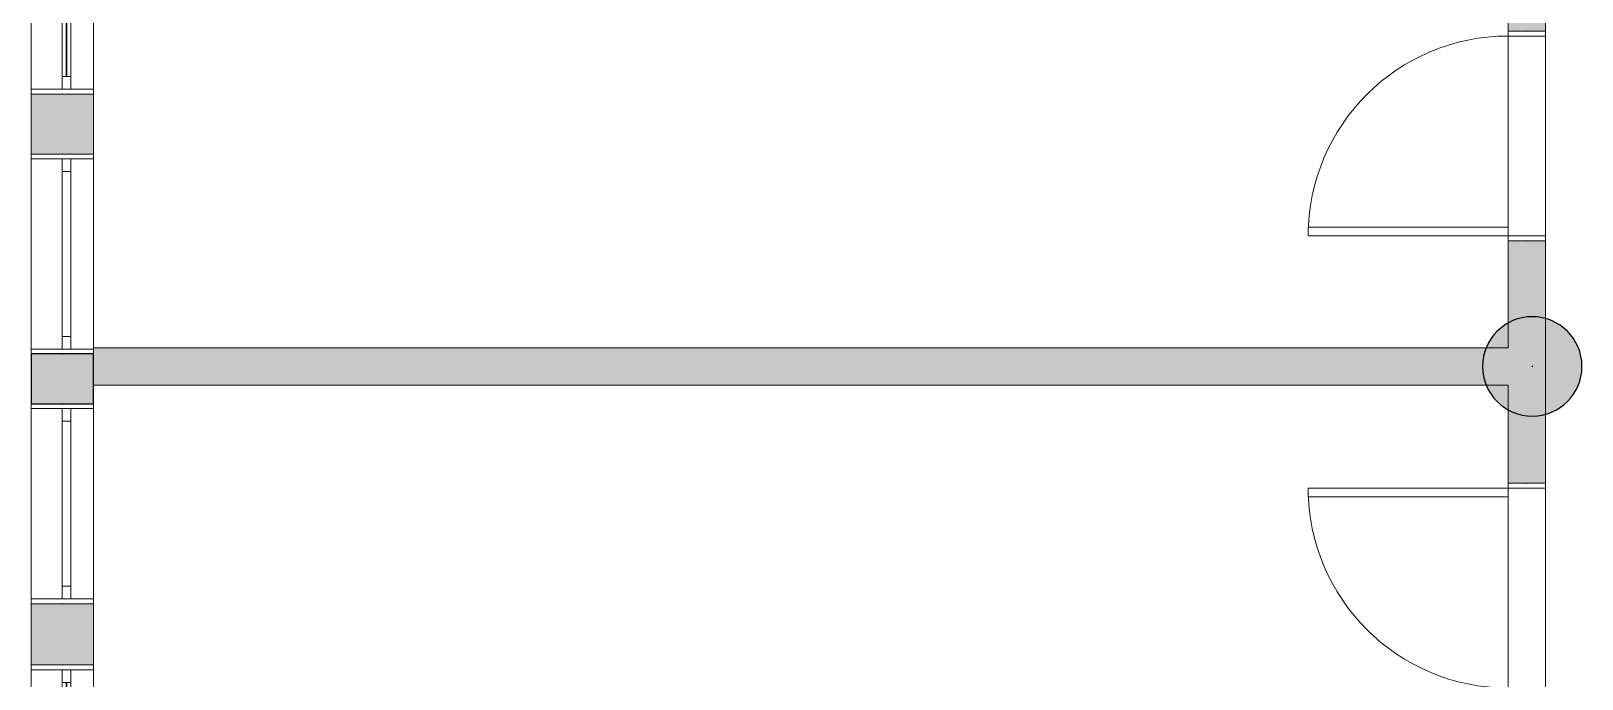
# Model space of a CAD drawing. Header units: metres. Extents: x 512 to 829, y -209 to 245.
# Drawn here: x 781.39 to 787.6, y -82.83 to -80.23 of the extents above; entities that cross this region are included whole.
import ezdxf

# ---------------------------------------------------------------- set-up
doc = ezdxf.new("R2010")
doc.units = ezdxf.units.M
doc.header["$LTSCALE"] = 0.508
doc.set_wipeout_variables(frame=1)
doc.header["$PDSIZE"] = -2
for name, color, linetype, lineweight in [('None', 7, 'Continuous', 5), ('NãoImprimir', 7, 'Continuous', 5), ('Peitoris', 2, 'Continuous', 5), ('Telhado-Princ', 7, 'Continuous', 5)]:
    doc.layers.add(name, color=color, linetype=linetype, lineweight=lineweight)

# ---------------------------------------------------------------- blocks, each defined once
blk = doc.blocks.new('Grupo-373')
at = {"color": 7, "linetype": 'Continuous', "lineweight": 5}
for points in [[(-0.4, 0.125), (-0.38095, 0.125), (-0.38095, -0.125), (-0.4, -0.125)], [(0.38095, 0.125), (0.4, 0.125), (0.4, -0.125), (0.38095, -0.125)]]:
    blk.add_wipeout(points, dxfattribs=at).dxf.layer = 'None'
at = {"layer": 'None', "color": 7, "linetype": 'Continuous', "lineweight": 5}
for points in [[(-0.4, 0.125), (-0.38095, 0.125), (-0.38095, -0.125), (-0.4, -0.125)], [(0.38095, 0.125), (0.4, 0.125), (0.4, -0.125), (0.38095, -0.125)]]:
    blk.add_lwpolyline(points, close=True, dxfattribs=at)
blk = doc.blocks.new('Grupo-374')
at = {"layer": 'None', "color": 7}
blk.add_blockref('Grupo-373', (0, 0), dxfattribs=at)
at = {"layer": 'None', "color": 7, "linetype": 'Continuous', "lineweight": 5}
for p, q in [((-0.4, 0.125), (-0.38095, 0.125)), ((-0.38095, 0.125), (-0.38095, -0.125)), ((0.4, 0.125), (0.38095, 0.125)), ((0.38095, 0.125), (0.38095, -0.125)), ((-0.4, -0.125), (-0.38095, -0.125)), ((0.4, -0.125), (0.38095, -0.125))]:
    blk.add_line(p, q, dxfattribs=at)
blk = doc.blocks.new('Grupo-375')
at = {"layer": 'None', "color": 7, "linetype": 'Continuous', "lineweight": 5}
for p, q in [((-0.38095, 0.034925), (-0.38095, 0)), ((0.38095, 0.034925), (0.38095, 0))]:
    blk.add_line(p, q, dxfattribs=at)
blk = doc.blocks.new('Grupo-376')
at = {"color": 7, "linetype": 'Continuous', "lineweight": 5}
for points in [[(-0.38095, 0.034925), (-0.33015, 0.034925), (-0.33015, 0), (-0.38095, 0)], [(0.33015, 0.034925), (0.38095, 0.034925), (0.38095, 0), (0.33015, 0)]]:
    blk.add_wipeout(points, dxfattribs=at).dxf.layer = 'None'
at = {"layer": 'None', "color": 7, "linetype": 'Continuous', "lineweight": 5}
for points in [[(-0.38095, 0.034925), (-0.33015, 0.034925), (-0.33015, 0), (-0.38095, 0)], [(0.33015, 0.034925), (0.38095, 0.034925), (0.38095, 0), (0.33015, 0)]]:
    blk.add_lwpolyline(points, close=True, dxfattribs=at)
blk = doc.blocks.new('Grupo-377')
at = {"layer": 'None', "color": 7}
blk.add_blockref('Grupo-375', (0, 0), dxfattribs=at)
at = {"color": 7, "linetype": 'Continuous', "lineweight": 5}
blk.add_wipeout([(-0.33015, 0.034925), (0.33015, 0.034925), (0.33015, 0), (-0.33015, 0)], dxfattribs=at).dxf.layer = 'None'
at = {"layer": 'None', "color": 7, "linetype": 'Continuous', "lineweight": 5}
blk.add_lwpolyline([(-0.33015, 0.034925), (0.33015, 0.034925), (0.33015, 0), (-0.33015, 0)], close=True, dxfattribs=at)
at = {"layer": 'None', "color": 7}
blk.add_blockref('Grupo-376', (0, 0), dxfattribs=at)
at = {"layer": 'None', "color": 7, "linetype": 'Continuous', "lineweight": 5}
for p, q in [((-0.38095, 0.034925), (-0.33015, 0.034925)), ((-0.38095, 0), (-0.33015, 0)), ((-0.33015, 0.034925), (-0.33015, 0)), ((0.38095, 0.034925), (0.33015, 0.034925)), ((0.33015, 0.034925), (0.33015, 0)), ((0.38095, 0), (0.33015, 0))]:
    blk.add_line(p, q, dxfattribs=at)
blk = doc.blocks.new('Grupo-380')
at = {"layer": 'None', "color": 7, "linetype": 'Continuous', "lineweight": 20}
for p, q in [((0.4, 0.125), (-0.4, 0.125)), ((0.4, -0.125), (-0.4, -0.125))]:
    blk.add_line(p, q, dxfattribs=at)
blk = doc.blocks.new('Window (2D)-26')
at = {"color": 7, "linetype": 'Continuous', "lineweight": 5}
blk.add_wipeout([(-0.4, 0.125), (0.4, 0.125), (0.4, -0.125), (-0.4, -0.125)], dxfattribs=at).dxf.layer = 'None'
at = {"layer": 'None', "color": 7}
blk.add_blockref('Grupo-374', (0, 0), dxfattribs=at)
at = {"layer": 'None', "color": 7, "linetype": 'Continuous', "lineweight": 5}
for p, q in [((-0.4, 0.125), (0.4, 0.125)), ((-0.4, -0.125), (0.4, -0.125))]:
    blk.add_line(p, q, dxfattribs=at)
at = {"layer": 'NãoImprimir', "linetype": 'Continuous'}
for p in [(-0.4, 0), (0.4, 0)]:
    blk.add_point(p, dxfattribs=at)
at = {"layer": 'Peitoris'}
blk.add_blockref('Grupo-377', (0, 0), dxfattribs=at)
at = {"layer": 'Telhado-Princ'}
blk.add_blockref('Grupo-380', (0, 0), dxfattribs=at)
blk = doc.blocks.new('Grupo-381')
at = {"color": 7, "linetype": 'Continuous', "lineweight": 5}
for points in [[(-0.4, 0.125), (-0.38095, 0.125), (-0.38095, -0.125), (-0.4, -0.125)], [(0.38095, 0.125), (0.4, 0.125), (0.4, -0.125), (0.38095, -0.125)]]:
    blk.add_wipeout(points, dxfattribs=at).dxf.layer = 'None'
at = {"layer": 'None', "color": 7, "linetype": 'Continuous', "lineweight": 5}
for points in [[(-0.4, 0.125), (-0.38095, 0.125), (-0.38095, -0.125), (-0.4, -0.125)], [(0.38095, 0.125), (0.4, 0.125), (0.4, -0.125), (0.38095, -0.125)]]:
    blk.add_lwpolyline(points, close=True, dxfattribs=at)
blk = doc.blocks.new('Grupo-382')
at = {"layer": 'None', "color": 7}
blk.add_blockref('Grupo-381', (0, 0), dxfattribs=at)
at = {"layer": 'None', "color": 7, "linetype": 'Continuous', "lineweight": 5}
for p, q in [((-0.4, 0.125), (-0.38095, 0.125)), ((-0.38095, 0.125), (-0.38095, -0.125)), ((0.4, 0.125), (0.38095, 0.125)), ((0.38095, 0.125), (0.38095, -0.125)), ((-0.4, -0.125), (-0.38095, -0.125)), ((0.4, -0.125), (0.38095, -0.125))]:
    blk.add_line(p, q, dxfattribs=at)
blk = doc.blocks.new('Grupo-383')
at = {"layer": 'None', "color": 7, "linetype": 'Continuous', "lineweight": 5}
for p, q in [((-0.38095, 0.034925), (-0.38095, 0)), ((0.38095, 0.034925), (0.38095, 0))]:
    blk.add_line(p, q, dxfattribs=at)
blk = doc.blocks.new('Grupo-384')
at = {"color": 7, "linetype": 'Continuous', "lineweight": 5}
for points in [[(-0.38095, 0.034925), (-0.33015, 0.034925), (-0.33015, 0), (-0.38095, 0)], [(0.33015, 0.034925), (0.38095, 0.034925), (0.38095, 0), (0.33015, 0)]]:
    blk.add_wipeout(points, dxfattribs=at).dxf.layer = 'None'
at = {"layer": 'None', "color": 7, "linetype": 'Continuous', "lineweight": 5}
for points in [[(-0.38095, 0.034925), (-0.33015, 0.034925), (-0.33015, 0), (-0.38095, 0)], [(0.33015, 0.034925), (0.38095, 0.034925), (0.38095, 0), (0.33015, 0)]]:
    blk.add_lwpolyline(points, close=True, dxfattribs=at)
blk = doc.blocks.new('Grupo-385')
at = {"layer": 'None', "color": 7}
blk.add_blockref('Grupo-383', (0, 0), dxfattribs=at)
at = {"color": 7, "linetype": 'Continuous', "lineweight": 5}
blk.add_wipeout([(-0.33015, 0.034925), (0.33015, 0.034925), (0.33015, 0), (-0.33015, 0)], dxfattribs=at).dxf.layer = 'None'
at = {"layer": 'None', "color": 7, "linetype": 'Continuous', "lineweight": 5}
blk.add_lwpolyline([(-0.33015, 0.034925), (0.33015, 0.034925), (0.33015, 0), (-0.33015, 0)], close=True, dxfattribs=at)
at = {"layer": 'None', "color": 7}
blk.add_blockref('Grupo-384', (0, 0), dxfattribs=at)
at = {"layer": 'None', "color": 7, "linetype": 'Continuous', "lineweight": 5}
for p, q in [((-0.38095, 0.034925), (-0.33015, 0.034925)), ((-0.38095, 0), (-0.33015, 0)), ((-0.33015, 0.034925), (-0.33015, 0)), ((0.38095, 0.034925), (0.33015, 0.034925)), ((0.33015, 0.034925), (0.33015, 0)), ((0.38095, 0), (0.33015, 0))]:
    blk.add_line(p, q, dxfattribs=at)
blk = doc.blocks.new('Grupo-386')
at = {"color": 7, "linetype": 'Continuous', "lineweight": 9}
blk.add_wipeout([(-0.3301, 0.0181), (0.3301, 0.0181), (0.3301, 0.0168), (-0.3301, 0.0168)], dxfattribs=at).dxf.layer = 'None'
blk = doc.blocks.new('Grupo-387')
at = {"layer": 'None', "color": 7}
blk.add_blockref('Grupo-386', (0, 0), dxfattribs=at)
at = {"layer": 'None', "color": 7, "linetype": 'Continuous', "lineweight": 25}
for p, q in [((-0.3301, 0.0181), (0.3301, 0.0181)), ((-0.3301, 0.0168), (0.3301, 0.0168))]:
    blk.add_line(p, q, dxfattribs=at)
blk = doc.blocks.new('Grupo-388')
at = {"layer": 'None', "color": 7, "linetype": 'Continuous', "lineweight": 20}
for p, q in [((0.4, 0.125), (-0.4, 0.125)), ((0.4, -0.125), (-0.4, -0.125))]:
    blk.add_line(p, q, dxfattribs=at)
blk = doc.blocks.new('Window (2D)-27')
at = {"color": 7, "linetype": 'Continuous', "lineweight": 5}
blk.add_wipeout([(-0.4, 0.125), (0.4, 0.125), (0.4, -0.125), (-0.4, -0.125)], dxfattribs=at).dxf.layer = 'None'
at = {"layer": 'None', "color": 7}
blk.add_blockref('Grupo-382', (0, 0), dxfattribs=at)
at = {"layer": 'None', "color": 7, "linetype": 'Continuous', "lineweight": 5}
for p, q in [((-0.4, 0.125), (0.4, 0.125)), ((-0.4, -0.125), (0.4, -0.125))]:
    blk.add_line(p, q, dxfattribs=at)
at = {"layer": 'NãoImprimir', "linetype": 'Continuous'}
for p in [(-0.4, 0), (0.4, 0)]:
    blk.add_point(p, dxfattribs=at)
at = {"layer": 'Peitoris'}
blk.add_blockref('Grupo-385', (0, 0), dxfattribs=at)
blk.add_blockref('Grupo-387', (0, 0), dxfattribs=at)
at = {"layer": 'Telhado-Princ'}
blk.add_blockref('Grupo-388', (0, 0), dxfattribs=at)
blk = doc.blocks.new('Grupo-525')
at = {"color": 7, "linetype": 'Continuous', "lineweight": 5}
for points in [[(-0.4, 0.125), (-0.38095, 0.125), (-0.38095, -0.125), (-0.4, -0.125)], [(0.38095, 0.125), (0.4, 0.125), (0.4, -0.125), (0.38095, -0.125)]]:
    blk.add_wipeout(points, dxfattribs=at).dxf.layer = 'None'
at = {"layer": 'None', "color": 7, "linetype": 'Continuous', "lineweight": 5}
for points in [[(-0.4, 0.125), (-0.38095, 0.125), (-0.38095, -0.125), (-0.4, -0.125)], [(0.38095, 0.125), (0.4, 0.125), (0.4, -0.125), (0.38095, -0.125)]]:
    blk.add_lwpolyline(points, close=True, dxfattribs=at)
blk = doc.blocks.new('Grupo-526')
at = {"layer": 'None', "color": 7}
blk.add_blockref('Grupo-525', (0, 0), dxfattribs=at)
at = {"layer": 'None', "color": 7, "linetype": 'Continuous', "lineweight": 5}
for p, q in [((-0.4, 0.125), (-0.38095, 0.125)), ((-0.38095, 0.125), (-0.38095, -0.125)), ((0.4, 0.125), (0.38095, 0.125)), ((0.38095, 0.125), (0.38095, -0.125)), ((-0.4, -0.125), (-0.38095, -0.125)), ((0.4, -0.125), (0.38095, -0.125))]:
    blk.add_line(p, q, dxfattribs=at)
blk = doc.blocks.new('Grupo-527')
at = {"layer": 'None', "color": 7, "linetype": 'Continuous', "lineweight": 5}
for p, q in [((-0.38095, 0.034925), (-0.38095, 0)), ((0.38095, 0.034925), (0.38095, 0))]:
    blk.add_line(p, q, dxfattribs=at)
blk = doc.blocks.new('Grupo-528')
at = {"color": 7, "linetype": 'Continuous', "lineweight": 5}
for points in [[(-0.38095, 0.034925), (-0.33015, 0.034925), (-0.33015, 0), (-0.38095, 0)], [(0.33015, 0.034925), (0.38095, 0.034925), (0.38095, 0), (0.33015, 0)]]:
    blk.add_wipeout(points, dxfattribs=at).dxf.layer = 'None'
at = {"layer": 'None', "color": 7, "linetype": 'Continuous', "lineweight": 5}
for points in [[(-0.38095, 0.034925), (-0.33015, 0.034925), (-0.33015, 0), (-0.38095, 0)], [(0.33015, 0.034925), (0.38095, 0.034925), (0.38095, 0), (0.33015, 0)]]:
    blk.add_lwpolyline(points, close=True, dxfattribs=at)
blk = doc.blocks.new('Grupo-529')
at = {"layer": 'None', "color": 7}
blk.add_blockref('Grupo-527', (0, 0), dxfattribs=at)
at = {"color": 7, "linetype": 'Continuous', "lineweight": 5}
blk.add_wipeout([(-0.33015, 0.034925), (0.33015, 0.034925), (0.33015, 0), (-0.33015, 0)], dxfattribs=at).dxf.layer = 'None'
at = {"layer": 'None', "color": 7, "linetype": 'Continuous', "lineweight": 5}
blk.add_lwpolyline([(-0.33015, 0.034925), (0.33015, 0.034925), (0.33015, 0), (-0.33015, 0)], close=True, dxfattribs=at)
at = {"layer": 'None', "color": 7}
blk.add_blockref('Grupo-528', (0, 0), dxfattribs=at)
at = {"layer": 'None', "color": 7, "linetype": 'Continuous', "lineweight": 5}
for p, q in [((-0.38095, 0.034925), (-0.33015, 0.034925)), ((-0.38095, 0), (-0.33015, 0)), ((-0.33015, 0.034925), (-0.33015, 0)), ((0.38095, 0.034925), (0.33015, 0.034925)), ((0.33015, 0.034925), (0.33015, 0)), ((0.38095, 0), (0.33015, 0))]:
    blk.add_line(p, q, dxfattribs=at)
blk = doc.blocks.new('Grupo-532')
at = {"layer": 'None', "color": 7, "linetype": 'Continuous', "lineweight": 20}
for p, q in [((0.4, 0.125), (-0.4, 0.125)), ((0.4, -0.125), (-0.4, -0.125))]:
    blk.add_line(p, q, dxfattribs=at)
blk = doc.blocks.new('Window (2D)-45')
at = {"color": 7, "linetype": 'Continuous', "lineweight": 5}
blk.add_wipeout([(-0.4, 0.125), (0.4, 0.125), (0.4, -0.125), (-0.4, -0.125)], dxfattribs=at).dxf.layer = 'None'
at = {"layer": 'None', "color": 7}
blk.add_blockref('Grupo-526', (0, 0), dxfattribs=at)
at = {"layer": 'None', "color": 7, "linetype": 'Continuous', "lineweight": 5}
for p, q in [((-0.4, 0.125), (0.4, 0.125)), ((-0.4, -0.125), (0.4, -0.125))]:
    blk.add_line(p, q, dxfattribs=at)
at = {"layer": 'NãoImprimir', "linetype": 'Continuous'}
for p in [(-0.4, 0), (0.4, 0)]:
    blk.add_point(p, dxfattribs=at)
at = {"layer": 'Peitoris'}
blk.add_blockref('Grupo-529', (0, 0), dxfattribs=at)
at = {"layer": 'Telhado-Princ'}
blk.add_blockref('Grupo-532', (0, 0), dxfattribs=at)
blk = doc.blocks.new('Grupo-533')
at = {"color": 7, "linetype": 'Continuous', "lineweight": 5}
for points in [[(-0.4, 0.125), (-0.38095, 0.125), (-0.38095, -0.125), (-0.4, -0.125)], [(0.38095, 0.125), (0.4, 0.125), (0.4, -0.125), (0.38095, -0.125)]]:
    blk.add_wipeout(points, dxfattribs=at).dxf.layer = 'None'
at = {"layer": 'None', "color": 7, "linetype": 'Continuous', "lineweight": 5}
for points in [[(-0.4, 0.125), (-0.38095, 0.125), (-0.38095, -0.125), (-0.4, -0.125)], [(0.38095, 0.125), (0.4, 0.125), (0.4, -0.125), (0.38095, -0.125)]]:
    blk.add_lwpolyline(points, close=True, dxfattribs=at)
blk = doc.blocks.new('Grupo-534')
at = {"layer": 'None', "color": 7}
blk.add_blockref('Grupo-533', (0, 0), dxfattribs=at)
at = {"layer": 'None', "color": 7, "linetype": 'Continuous', "lineweight": 5}
for p, q in [((-0.4, 0.125), (-0.38095, 0.125)), ((-0.38095, 0.125), (-0.38095, -0.125)), ((0.4, 0.125), (0.38095, 0.125)), ((0.38095, 0.125), (0.38095, -0.125)), ((-0.4, -0.125), (-0.38095, -0.125)), ((0.4, -0.125), (0.38095, -0.125))]:
    blk.add_line(p, q, dxfattribs=at)
blk = doc.blocks.new('Grupo-535')
at = {"layer": 'None', "color": 7, "linetype": 'Continuous', "lineweight": 5}
for p, q in [((-0.38095, 0.034925), (-0.38095, 0)), ((0.38095, 0.034925), (0.38095, 0))]:
    blk.add_line(p, q, dxfattribs=at)
blk = doc.blocks.new('Grupo-536')
at = {"color": 7, "linetype": 'Continuous', "lineweight": 5}
for points in [[(-0.38095, 0.034925), (-0.33015, 0.034925), (-0.33015, 0), (-0.38095, 0)], [(0.33015, 0.034925), (0.38095, 0.034925), (0.38095, 0), (0.33015, 0)]]:
    blk.add_wipeout(points, dxfattribs=at).dxf.layer = 'None'
at = {"layer": 'None', "color": 7, "linetype": 'Continuous', "lineweight": 5}
for points in [[(-0.38095, 0.034925), (-0.33015, 0.034925), (-0.33015, 0), (-0.38095, 0)], [(0.33015, 0.034925), (0.38095, 0.034925), (0.38095, 0), (0.33015, 0)]]:
    blk.add_lwpolyline(points, close=True, dxfattribs=at)
blk = doc.blocks.new('Grupo-537')
at = {"layer": 'None', "color": 7}
blk.add_blockref('Grupo-535', (0, 0), dxfattribs=at)
at = {"color": 7, "linetype": 'Continuous', "lineweight": 5}
blk.add_wipeout([(-0.33015, 0.034925), (0.33015, 0.034925), (0.33015, 0), (-0.33015, 0)], dxfattribs=at).dxf.layer = 'None'
at = {"layer": 'None', "color": 7, "linetype": 'Continuous', "lineweight": 5}
blk.add_lwpolyline([(-0.33015, 0.034925), (0.33015, 0.034925), (0.33015, 0), (-0.33015, 0)], close=True, dxfattribs=at)
at = {"layer": 'None', "color": 7}
blk.add_blockref('Grupo-536', (0, 0), dxfattribs=at)
at = {"layer": 'None', "color": 7, "linetype": 'Continuous', "lineweight": 5}
for p, q in [((-0.38095, 0.034925), (-0.33015, 0.034925)), ((-0.38095, 0), (-0.33015, 0)), ((-0.33015, 0.034925), (-0.33015, 0)), ((0.38095, 0.034925), (0.33015, 0.034925)), ((0.33015, 0.034925), (0.33015, 0)), ((0.38095, 0), (0.33015, 0))]:
    blk.add_line(p, q, dxfattribs=at)
blk = doc.blocks.new('Grupo-538')
at = {"color": 7, "linetype": 'Continuous', "lineweight": 9}
blk.add_wipeout([(-0.3301, 0.0181), (0.3301, 0.0181), (0.3301, 0.0168), (-0.3301, 0.0168)], dxfattribs=at).dxf.layer = 'None'
blk = doc.blocks.new('Grupo-539')
at = {"layer": 'None', "color": 7}
blk.add_blockref('Grupo-538', (0, 0), dxfattribs=at)
at = {"layer": 'None', "color": 7, "linetype": 'Continuous', "lineweight": 25}
for p, q in [((-0.3301, 0.0181), (0.3301, 0.0181)), ((-0.3301, 0.0168), (0.3301, 0.0168))]:
    blk.add_line(p, q, dxfattribs=at)
blk = doc.blocks.new('Grupo-540')
at = {"layer": 'None', "color": 7, "linetype": 'Continuous', "lineweight": 20}
for p, q in [((0.4, 0.125), (-0.4, 0.125)), ((0.4, -0.125), (-0.4, -0.125))]:
    blk.add_line(p, q, dxfattribs=at)
blk = doc.blocks.new('Window (2D)-46')
at = {"color": 7, "linetype": 'Continuous', "lineweight": 5}
blk.add_wipeout([(-0.4, 0.125), (0.4, 0.125), (0.4, -0.125), (-0.4, -0.125)], dxfattribs=at).dxf.layer = 'None'
at = {"layer": 'None', "color": 7}
blk.add_blockref('Grupo-534', (0, 0), dxfattribs=at)
at = {"layer": 'None', "color": 7, "linetype": 'Continuous', "lineweight": 5}
for p, q in [((-0.4, 0.125), (0.4, 0.125)), ((-0.4, -0.125), (0.4, -0.125))]:
    blk.add_line(p, q, dxfattribs=at)
at = {"layer": 'NãoImprimir', "linetype": 'Continuous'}
for p in [(-0.4, 0), (0.4, 0)]:
    blk.add_point(p, dxfattribs=at)
at = {"layer": 'Peitoris'}
blk.add_blockref('Grupo-537', (0, 0), dxfattribs=at)
blk.add_blockref('Grupo-539', (0, 0), dxfattribs=at)
at = {"layer": 'Telhado-Princ'}
blk.add_blockref('Grupo-540', (0, 0), dxfattribs=at)
blk = doc.blocks.new('Grupo-2629')
at = {"layer": 'None', "color": 7, "linetype": 'Continuous', "lineweight": 5}
for p, q in [((-0.42, 0.075), (-0.42, -0.075)), ((0.42, 0.075), (0.42, -0.075))]:
    blk.add_line(p, q, dxfattribs=at)
blk = doc.blocks.new('Grupo-2630')
at = {"color": 7, "linetype": 'Continuous', "lineweight": 5}
for points in [[(-0.42, 0.075), (-0.4, 0.075), (-0.4, -0.075), (-0.42, -0.075)], [(0.4, 0.075), (0.42, 0.075), (0.42, -0.075), (0.4, -0.075)]]:
    blk.add_wipeout(points, dxfattribs=at).dxf.layer = 'None'
at = {"layer": 'None', "color": 7, "linetype": 'Continuous', "lineweight": 5}
for points in [[(-0.42, 0.075), (-0.4, 0.075), (-0.4, -0.075), (-0.42, -0.075)], [(0.4, 0.075), (0.42, 0.075), (0.42, -0.075), (0.4, -0.075)]]:
    blk.add_lwpolyline(points, close=True, dxfattribs=at)
blk = doc.blocks.new('Grupo-2631')
at = {"layer": 'None', "color": 7}
blk.add_blockref('Grupo-2629', (0, 0), dxfattribs=at)
blk.add_blockref('Grupo-2630', (0, 0), dxfattribs=at)
at = {"layer": 'None', "color": 7, "linetype": 'Continuous', "lineweight": 5}
for p, q in [((-0.42, 0.075), (-0.4, 0.075)), ((-0.4, 0.075), (-0.4, -0.075)), ((0.42, 0.075), (0.4, 0.075)), ((0.4, 0.075), (0.4, -0.075)), ((-0.42, -0.075), (-0.4, -0.075)), ((0.42, -0.075), (0.4, -0.075))]:
    blk.add_line(p, q, dxfattribs=at)
blk = doc.blocks.new('Grupo-2632')
at = {"layer": 'None', "color": 7, "linetype": 'Continuous', "lineweight": 5}
blk.add_arc((-0.4, 0.075), 0.8, 0, 90, dxfattribs=at)
blk = doc.blocks.new('Grupo-2633')
at = {"color": 7, "linetype": 'Continuous', "lineweight": 5}
blk.add_wipeout([(-0.4, 0.075), (-0.4, 0.875), (-0.365, 0.875), (-0.365, 0.075)], dxfattribs=at).dxf.layer = 'None'
at = {"layer": 'None', "color": 7, "linetype": 'Continuous', "lineweight": 5}
blk.add_lwpolyline([(-0.4, 0.075), (-0.4, 0.875), (-0.365, 0.875), (-0.365, 0.075)], close=True, dxfattribs=at)
blk = doc.blocks.new('Grupo-2634')
at = {"layer": 'None', "color": 7}
blk.add_blockref('Grupo-2633', (0, 0), dxfattribs=at)
at = {"layer": 'None', "color": 7, "linetype": 'Continuous', "lineweight": 5}
for p, q in [((-0.4, 0.075), (-0.4, 0.875)), ((-0.4, 0.875), (-0.365, 0.875)), ((-0.365, 0.075), (-0.365, 0.875)), ((-0.4, 0.075), (-0.365, 0.075))]:
    blk.add_line(p, q, dxfattribs=at)
blk = doc.blocks.new('Grupo-2635')
at = {"layer": 'Peitoris', "color": 7}
blk.add_blockref('Grupo-2634', (0, 0), dxfattribs=at)
blk = doc.blocks.new('Grupo-2636')
at = {"layer": 'None', "color": 7, "linetype": 'Continuous', "lineweight": 5}
for p, q in [((0.42, 0.075), (-0.42, 0.075)), ((0.42, -0.075), (-0.42, -0.075))]:
    blk.add_line(p, q, dxfattribs=at)
blk = doc.blocks.new('Door (2D)-88')
at = {"layer": 'None', "color": 7}
blk.add_blockref('Grupo-2631', (0, 0), dxfattribs=at)
at = {"layer": 'NãoImprimir', "color": 7, "linetype": 'Continuous', "lineweight": 5}
for p in [(-0.42, 0), (0.42, 0)]:
    blk.add_point(p, dxfattribs=at)
at = {"layer": 'Peitoris', "color": 7}
blk.add_blockref('Grupo-2632', (0, 0), dxfattribs=at)
at = {"layer": 'None', "color": 7}
blk.add_blockref('Grupo-2635', (0, 0), dxfattribs=at)
at = {"layer": 'Telhado-Princ', "color": 7}
blk.add_blockref('Grupo-2636', (0, 0), dxfattribs=at)
blk = doc.blocks.new('Grupo-2637')
at = {"layer": 'None', "color": 7, "linetype": 'Continuous', "lineweight": 5}
for p, q in [((-0.42, 0.075), (-0.42, -0.075)), ((0.42, 0.075), (0.42, -0.075))]:
    blk.add_line(p, q, dxfattribs=at)
blk = doc.blocks.new('Grupo-2638')
at = {"color": 7, "linetype": 'Continuous', "lineweight": 5}
for points in [[(-0.42, 0.075), (-0.4, 0.075), (-0.4, -0.075), (-0.42, -0.075)], [(0.4, 0.075), (0.42, 0.075), (0.42, -0.075), (0.4, -0.075)]]:
    blk.add_wipeout(points, dxfattribs=at).dxf.layer = 'None'
at = {"layer": 'None', "color": 7, "linetype": 'Continuous', "lineweight": 5}
for points in [[(-0.42, 0.075), (-0.4, 0.075), (-0.4, -0.075), (-0.42, -0.075)], [(0.4, 0.075), (0.42, 0.075), (0.42, -0.075), (0.4, -0.075)]]:
    blk.add_lwpolyline(points, close=True, dxfattribs=at)
blk = doc.blocks.new('Grupo-2639')
at = {"layer": 'None', "color": 7}
blk.add_blockref('Grupo-2637', (0, 0), dxfattribs=at)
blk.add_blockref('Grupo-2638', (0, 0), dxfattribs=at)
at = {"layer": 'None', "color": 7, "linetype": 'Continuous', "lineweight": 5}
for p, q in [((-0.42, 0.075), (-0.4, 0.075)), ((-0.4, 0.075), (-0.4, -0.075)), ((0.42, 0.075), (0.4, 0.075)), ((0.4, 0.075), (0.4, -0.075)), ((-0.42, -0.075), (-0.4, -0.075)), ((0.42, -0.075), (0.4, -0.075))]:
    blk.add_line(p, q, dxfattribs=at)
blk = doc.blocks.new('Grupo-2640')
at = {"layer": 'None', "color": 7, "linetype": 'Continuous', "lineweight": 5}
blk.add_arc((-0.4, 0.075), 0.8, 0, 90, dxfattribs=at)
blk = doc.blocks.new('Grupo-2641')
at = {"color": 7, "linetype": 'Continuous', "lineweight": 5}
blk.add_wipeout([(-0.4, 0.075), (-0.4, 0.875), (-0.365, 0.875), (-0.365, 0.075)], dxfattribs=at).dxf.layer = 'None'
at = {"layer": 'None', "color": 7, "linetype": 'Continuous', "lineweight": 5}
blk.add_lwpolyline([(-0.4, 0.075), (-0.4, 0.875), (-0.365, 0.875), (-0.365, 0.075)], close=True, dxfattribs=at)
blk = doc.blocks.new('Grupo-2642')
at = {"layer": 'None', "color": 7}
blk.add_blockref('Grupo-2641', (0, 0), dxfattribs=at)
at = {"layer": 'None', "color": 7, "linetype": 'Continuous', "lineweight": 5}
for p, q in [((-0.4, 0.075), (-0.4, 0.875)), ((-0.4, 0.875), (-0.365, 0.875)), ((-0.365, 0.075), (-0.365, 0.875)), ((-0.4, 0.075), (-0.365, 0.075))]:
    blk.add_line(p, q, dxfattribs=at)
blk = doc.blocks.new('Grupo-2643')
at = {"layer": 'Peitoris', "color": 7}
blk.add_blockref('Grupo-2642', (0, 0), dxfattribs=at)
blk = doc.blocks.new('Grupo-2644')
at = {"layer": 'None', "color": 7, "linetype": 'Continuous', "lineweight": 5}
for p, q in [((0.42, 0.075), (-0.42, 0.075)), ((0.42, -0.075), (-0.42, -0.075))]:
    blk.add_line(p, q, dxfattribs=at)
blk = doc.blocks.new('Door (2D)-89')
at = {"layer": 'None', "color": 7}
blk.add_blockref('Grupo-2639', (0, 0), dxfattribs=at)
at = {"layer": 'NãoImprimir', "color": 7, "linetype": 'Continuous', "lineweight": 5}
for p in [(-0.42, 0), (0.42, 0)]:
    blk.add_point(p, dxfattribs=at)
at = {"layer": 'Peitoris', "color": 7}
blk.add_blockref('Grupo-2640', (0, 0), dxfattribs=at)
at = {"layer": 'None', "color": 7}
blk.add_blockref('Grupo-2643', (0, 0), dxfattribs=at)
at = {"layer": 'Telhado-Princ', "color": 7}
blk.add_blockref('Grupo-2644', (0, 0), dxfattribs=at)
blk = doc.blocks.new('Grupo-2669')
at = {"layer": 'None', "linetype": 'Continuous', "lineweight": 0}
h = blk.add_hatch(color=255, dxfattribs=at)
edge = h.paths.add_edge_path()
edge.add_arc((73.0773, 17.4475), 0.1989, 90, 180)
edge.add_arc((73.0773, 17.4475), 0.1989, 180, 270)
edge.add_line((73.0773, 17.2485), (73.0773, 17.4485))
edge.add_arc((73.0773, 17.4475), 0.00106, 0, 90, ccw=False)
edge.add_arc((73.0773, 17.4475), 0.00106, 270, 360, ccw=False)
edge.add_line((73.0773, 17.4464), (73.0773, 17.6464))
h = blk.add_hatch(color=255, dxfattribs=at)
edge = h.paths.add_edge_path()
edge.add_arc((73.0773, 17.4475), 0.1989, 270, 360)
edge.add_arc((73.0773, 17.4475), 0.1989, 0, 90)
edge.add_line((73.0773, 17.6464), (73.0773, 17.4464))
edge.add_arc((73.0773, 17.4475), 0.00106, 180, 270, ccw=False)
edge.add_arc((73.0773, 17.4475), 0.00106, 90, 180, ccw=False)
edge.add_line((73.0773, 17.4485), (73.0773, 17.2485))
blk.add_hatch(color=255, dxfattribs=at).paths.add_polyline_path([(67.3163, 17.2973), (67.3163, 17.4973), (67.0663, 17.4973), (67.0663, 17.2973)])
at = {"layer": 'None', "color": 7, "linetype": 'Continuous', "lineweight": 25}
blk.add_lwpolyline([(67.3163, 17.2973), (67.3163, 17.4973), (67.0663, 17.4973), (67.0663, 17.2973)], close=True, dxfattribs=at)
for radius, start, end in [(0.1989, 90, 270), (0.1989, 270, 90), (0.00106, 90, 270), (0.00106, 270, 90)]:
    blk.add_arc((73.0773, 17.4475), radius, start, end, dxfattribs=at)

msp = doc.modelspace()

# ---------------------------------------------------------------- linework, layer by layer
at = {"layer": 'None', "color": 7, "linetype": 'Continuous', "lineweight": 18}
for p, q in [((787.3001, -80.2315), (787.3001, -73.2266)), ((787.4501, -80.2315), (787.4501, -78.5458)), ((781.3862, -80.4839), (781.3862, -80.7239)), ((781.6362, -80.4839), (781.6362, -80.7239)), ((787.3001, -81.4992), (787.3001, -81.0715)), ((787.4501, -82.0415), (787.4501, -81.0715)), ((781.3862, -81.5239), (781.3862, -81.7239)), ((781.6362, -81.6492), (787.3001, -81.6492)), ((787.3001, -82.0415), (787.3001, -81.6492)), ((781.3862, -82.5239), (781.3862, -82.7692)), ((781.6362, -82.5239), (781.6362, -82.7692))]:
    msp.add_line(p, q, dxfattribs=at)
at = {"layer": 'None', "color": 250, "linetype": 'Continuous'}
for points in [[(787.4501, -80.2315), (787.3001, -80.2315), (787.4501, -73.2266), (787.3001, -73.2266)], [(781.3862, -80.4839), (781.6362, -80.4839), (781.3862, -80.7239), (781.6362, -80.7239)], [(787.4501, -82.0415), (787.3001, -82.0415), (787.4501, -81.0715), (787.3001, -81.0715)], [(781.3862, -81.5239), (781.6362, -81.5239), (781.3862, -81.7239), (781.6362, -81.7239)], [(781.3862, -82.5239), (781.6362, -82.5239), (781.3862, -82.7692), (781.6362, -82.7692)]]:
    msp.add_solid(points, dxfattribs=at)

# ---------------------------------------------------------------- next in the draw order: block references
at = {"layer": 'None', "color": 7, "xscale": -1, "rotation": 270}
for name, p in [('Window (2D)-46', (781.5112, -80.0839)), ('Window (2D)-45', (781.5112, -81.1239)), ('Window (2D)-26', (781.5112, -82.1239)), ('Window (2D)-27', (781.5112, -83.1692))]:
    msp.add_blockref(name, p, dxfattribs=at)

# ---------------------------------------------------------------- next in the draw order: linework, layer by layer
at = {"layer": 'None', "color": 7, "linetype": 'Continuous', "lineweight": 18}
msp.add_line((781.6362, -81.4992), (787.3001, -81.4992), dxfattribs=at)
at = {"layer": 'None', "color": 7, "linetype": 'Continuous', "lineweight": 5}
for points in [[(781.6362, -81.4992), (787.3001, -81.4992), (787.3001, -73.2266), (781.6362, -73.2266)], [(781.6362, -85.7086), (787.3001, -85.7086), (787.3001, -81.6492), (781.6362, -81.6492)]]:
    msp.add_lwpolyline(points, close=True, dxfattribs=at)
at = {"layer": 'None', "color": 250, "linetype": 'Continuous'}
msp.add_solid([(781.6362, -81.6492), (781.6362, -81.4992), (787.3001, -81.6492), (787.3001, -81.4992)], dxfattribs=at)

# ---------------------------------------------------------------- next in the draw order: block references
at = {"layer": 'None', "color": 7, "rotation": 90}
msp.add_blockref('Door (2D)-88', (787.3751, -80.6515), dxfattribs=at)
at = {"layer": 'None', "color": 7, "xscale": -1, "rotation": 90}
msp.add_blockref('Door (2D)-89', (787.3751, -82.4615), dxfattribs=at)

# ---------------------------------------------------------------- next in the draw order: block references
at = {"layer": 'None', "color": 7}
msp.add_blockref('Grupo-2669', (714.3199, -99.0216), dxfattribs=at)

doc.saveas('drawing.dxf')
